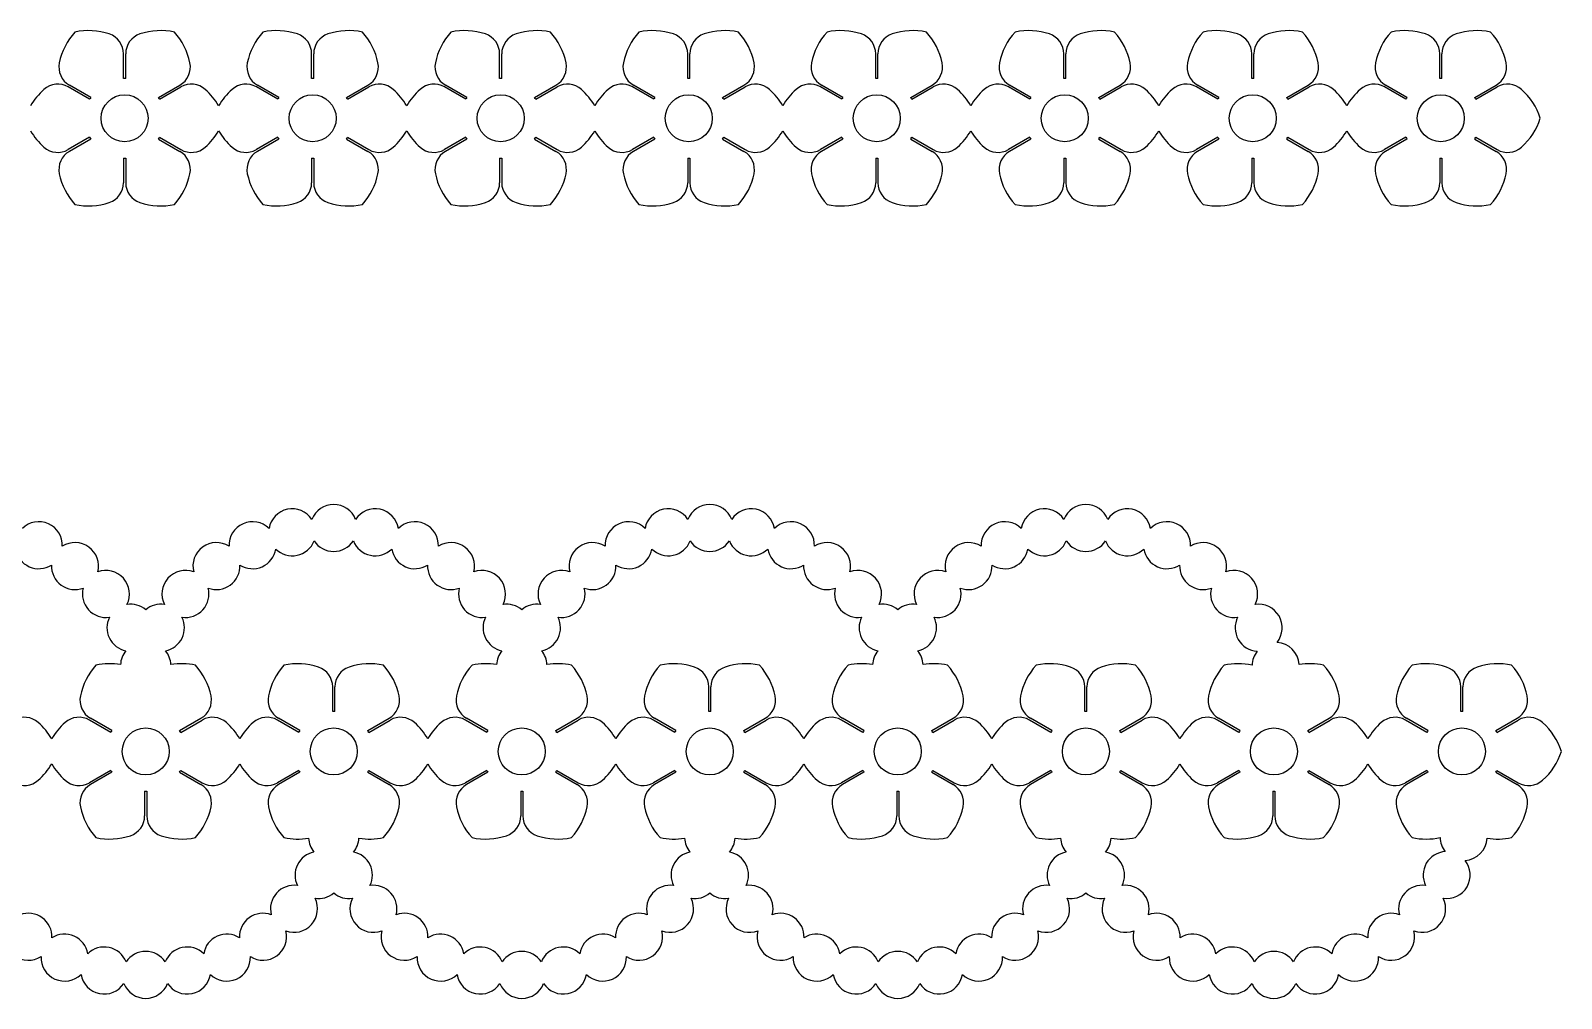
# Model space of a CAD drawing. Extents: x 437 to 1097, y -164 to 79.
# Drawn here: x 604.5 to 734.7, y -3.3 to 79.1 of the extents above; entities that cross this region are included whole.
import ezdxf

# ---------------------------------------------------------------- set-up
doc = ezdxf.new("R2010")
doc.units = 0
doc.layers.get('0').update_dxf_attribs({"linetype": 'CONTINUOUS'})

msp = doc.modelspace()

# ---------------------------------------------------------------- linework, layer by layer
for p, q in [((612.39684, 74.988707), (612.39684, 77.085518)), ((612.57504, 74.988707), (612.57504, 77.085518)), ((628.39684, 74.988707), (628.39684, 77.085518)), ((628.57504, 74.988707), (628.57504, 77.085518)), ((644.39684, 74.988707), (644.39684, 77.085518)), ((644.57504, 74.988707), (644.57504, 77.085518)), ((660.39684, 74.988707), (660.39684, 77.085518)), ((660.57504, 74.988707), (660.57504, 77.085518)), ((676.39684, 74.988707), (676.39684, 77.085518)), ((676.57504, 74.988707), (676.57504, 77.085518)), ((692.39684, 74.988707), (692.39684, 77.085518)), ((692.57504, 74.988707), (692.57504, 77.085518)), ((708.39684, 74.988707), (708.39684, 77.085518)), ((708.57504, 74.988707), (708.57504, 77.085518)), ((724.39684, 74.988707), (724.39684, 77.085518)), ((724.57504, 74.988707), (724.57504, 77.085518)), ((609.509289, 73.218695), (607.693397, 74.2671)), ((609.598389, 73.373021), (607.782497, 74.421426)), ((615.373491, 73.373021), (617.189383, 74.421426)), ((615.462591, 73.218695), (617.278483, 74.2671)), ((625.509289, 73.218695), (623.693397, 74.2671)), ((625.598389, 73.373021), (623.782497, 74.421426)), ((631.373491, 73.373021), (633.189383, 74.421426)), ((631.462591, 73.218695), (633.278483, 74.2671)), ((641.509289, 73.218695), (639.693397, 74.2671)), ((641.598389, 73.373021), (639.782497, 74.421426)), ((647.373491, 73.373021), (649.189383, 74.421426)), ((647.462591, 73.218695), (649.278483, 74.2671)), ((657.509289, 73.218695), (655.693397, 74.2671)), ((657.598389, 73.373021), (655.782497, 74.421426)), ((663.373491, 73.373021), (665.189383, 74.421426)), ((663.462591, 73.218695), (665.278483, 74.2671)), ((673.509289, 73.218695), (671.693397, 74.2671)), ((673.598389, 73.373021), (671.782497, 74.421426)), ((679.373491, 73.373021), (681.189383, 74.421426)), ((679.462591, 73.218695), (681.278483, 74.2671)), ((689.509289, 73.218695), (687.693397, 74.2671)), ((689.598389, 73.373021), (687.782497, 74.421426)), ((695.373491, 73.373021), (697.189383, 74.421426)), ((695.462591, 73.218695), (697.278483, 74.2671)), ((705.509289, 73.218695), (703.693397, 74.2671)), ((705.598389, 73.373021), (703.782497, 74.421426)), ((705.598389, 73.373021), (703.782497, 74.421426)), ((711.373491, 73.373021), (713.189383, 74.421426)), ((711.462591, 73.218695), (713.278483, 74.2671)), ((721.509289, 73.218695), (719.693397, 74.2671)), ((721.598389, 73.373021), (719.782497, 74.421426)), ((727.373491, 73.373021), (729.189383, 74.421426)), ((727.462591, 73.218695), (729.278483, 74.2671)), ((609.509289, 69.987322), (607.693397, 68.938916)), ((609.598389, 69.832996), (607.782497, 68.78459)), ((615.373491, 69.832996), (617.189383, 68.78459)), ((615.462591, 69.987322), (617.278483, 68.938916)), ((625.509289, 69.987322), (623.693397, 68.938916)), ((625.598389, 69.832996), (623.782497, 68.78459)), ((631.373491, 69.832996), (633.189383, 68.78459)), ((631.462591, 69.987322), (633.278483, 68.938916)), ((641.509289, 69.987322), (639.693397, 68.938916)), ((641.598389, 69.832996), (639.782497, 68.78459)), ((647.373491, 69.832996), (649.189383, 68.78459)), ((647.462591, 69.987322), (649.278483, 68.938916)), ((657.509289, 69.987322), (655.693397, 68.938916)), ((657.598389, 69.832996), (655.782497, 68.78459)), ((663.373491, 69.832996), (665.189383, 68.78459)), ((663.462591, 69.987322), (665.278483, 68.938916)), ((673.509289, 69.987322), (671.693397, 68.938916)), ((673.598389, 69.832996), (671.782497, 68.78459)), ((679.373491, 69.832996), (681.189383, 68.78459)), ((679.462591, 69.987322), (681.278483, 68.938916)), ((689.509289, 69.987322), (687.693397, 68.938916)), ((689.598389, 69.832996), (687.782497, 68.78459)), ((695.373491, 69.832996), (697.189383, 68.78459)), ((695.462591, 69.987322), (697.278483, 68.938916)), ((705.509289, 69.987322), (703.693397, 68.938916)), ((705.598389, 69.832996), (703.782497, 68.78459)), ((711.373491, 69.832996), (713.189383, 68.78459)), ((711.462591, 69.987322), (713.278483, 68.938916)), ((721.509289, 69.987322), (719.693397, 68.938916)), ((721.598389, 69.832996), (719.782497, 68.78459)), ((727.373491, 69.832996), (729.189383, 68.78459)), ((727.462591, 69.987322), (729.278483, 68.938916)), ((612.39684, 68.217309), (612.39684, 66.120498)), ((612.57504, 68.217309), (612.57504, 66.120498)), ((628.39684, 68.217309), (628.39684, 66.120498)), ((628.57504, 68.217309), (628.57504, 66.120498)), ((644.39684, 68.217309), (644.39684, 66.120498)), ((644.57504, 68.217309), (644.57504, 66.120498)), ((660.39684, 68.217309), (660.39684, 66.120498)), ((660.57504, 68.217309), (660.57504, 66.120498)), ((676.39684, 68.217309), (676.39684, 66.120498)), ((676.57504, 68.217309), (676.57504, 66.120498)), ((692.39684, 68.217309), (692.39684, 66.120498)), ((692.57504, 68.217309), (692.57504, 66.120498)), ((708.39684, 68.217309), (708.39684, 66.120498)), ((708.57504, 68.217309), (708.57504, 66.120498)), ((724.39684, 68.217309), (724.39684, 66.120498)), ((724.57504, 68.217309), (724.57504, 66.120498)), ((630.190422, 21.128905), (630.190422, 23.225716)), ((630.368622, 21.128905), (630.368622, 23.225716)), ((662.190422, 21.128905), (662.190422, 23.225716)), ((662.368622, 21.128905), (662.368622, 23.225716)), ((694.190422, 21.128905), (694.190422, 23.225716)), ((694.368622, 21.128905), (694.368622, 23.225716)), ((726.190422, 21.128905), (726.190422, 23.225716)), ((726.368622, 21.128905), (726.368622, 23.225716)), ((611.302871, 19.358893), (609.486979, 20.407299)), ((611.391971, 19.513219), (609.576079, 20.561624)), ((617.167074, 19.513219), (618.982965, 20.561624)), ((617.256174, 19.358893), (619.072065, 20.407299)), ((627.302871, 19.358893), (625.486979, 20.407299)), ((627.391971, 19.513219), (625.576079, 20.561624)), ((633.167074, 19.513219), (634.982965, 20.561624)), ((633.256174, 19.358893), (635.072065, 20.407299)), ((643.302871, 19.358893), (641.486979, 20.407299)), ((643.391971, 19.513219), (641.576079, 20.561624)), ((649.167074, 19.513219), (650.982965, 20.561624)), ((649.256174, 19.358893), (651.072065, 20.407299)), ((659.302871, 19.358893), (657.486979, 20.407299)), ((659.391971, 19.513219), (657.576079, 20.561624)), ((665.167074, 19.513219), (666.982965, 20.561624)), ((665.256174, 19.358893), (667.072065, 20.407299)), ((675.302871, 19.358893), (673.486979, 20.407299)), ((675.391971, 19.513219), (673.576079, 20.561624)), ((681.167074, 19.513219), (682.982965, 20.561624)), ((681.256174, 19.358893), (683.072065, 20.407299)), ((691.302871, 19.358893), (689.486979, 20.407299)), ((691.391971, 19.513219), (689.576079, 20.561624)), ((697.167074, 19.513219), (698.982965, 20.561624)), ((697.256174, 19.358893), (699.072065, 20.407299)), ((707.302871, 19.358893), (705.486979, 20.407299)), ((707.391971, 19.513219), (705.576079, 20.561624)), ((713.167074, 19.513219), (714.982965, 20.561624)), ((713.256174, 19.358893), (715.072065, 20.407299)), ((723.302871, 19.358893), (721.486979, 20.407299)), ((723.391971, 19.513219), (721.576079, 20.561624)), ((729.167074, 19.513219), (730.982965, 20.561624)), ((729.256174, 19.358893), (731.072065, 20.407299)), ((611.302871, 16.12752), (609.486979, 15.079114)), ((611.391971, 15.973194), (609.576079, 14.924788)), ((617.167074, 15.973194), (618.982965, 14.924788)), ((617.256174, 16.12752), (619.072065, 15.079114)), ((627.302871, 16.12752), (625.486979, 15.079114)), ((627.391971, 15.973194), (625.576079, 14.924788)), ((633.167074, 15.973194), (634.982965, 14.924788)), ((633.256174, 16.12752), (635.072065, 15.079114)), ((643.302871, 16.12752), (641.486979, 15.079114)), ((643.391971, 15.973194), (641.576079, 14.924788)), ((649.167074, 15.973194), (650.982965, 14.924788)), ((649.256174, 16.12752), (651.072065, 15.079114)), ((659.302871, 16.12752), (657.486979, 15.079114)), ((659.391971, 15.973194), (657.576079, 14.924788)), ((665.167074, 15.973194), (666.982965, 14.924788)), ((665.256174, 16.12752), (667.072065, 15.079114)), ((675.302871, 16.12752), (673.486979, 15.079114)), ((675.391971, 15.973194), (673.576079, 14.924788)), ((681.167074, 15.973194), (682.982965, 14.924788)), ((681.256174, 16.12752), (683.072065, 15.079114)), ((691.302871, 16.12752), (689.486979, 15.079114)), ((691.391971, 15.973194), (689.576079, 14.924788)), ((697.167074, 15.973194), (698.982965, 14.924788)), ((697.256174, 16.12752), (699.072065, 15.079114)), ((707.302871, 16.12752), (705.486979, 15.079114)), ((707.391971, 15.973194), (705.576079, 14.924788)), ((713.167074, 15.973194), (714.982965, 14.924788)), ((713.256174, 16.12752), (715.072065, 15.079114)), ((723.302871, 16.12752), (721.486979, 15.079114)), ((723.391971, 15.973194), (721.576079, 14.924788)), ((729.167074, 15.973194), (730.982965, 14.924788)), ((729.256174, 16.12752), (731.072065, 15.079114)), ((614.190422, 14.357507), (614.190422, 12.260696)), ((614.368622, 14.357507), (614.368622, 12.260696)), ((646.190422, 14.357507), (646.190422, 12.260696)), ((646.368622, 14.357507), (646.368622, 12.260696)), ((678.190422, 14.357507), (678.190422, 12.260696)), ((678.368622, 14.357507), (678.368622, 12.260696)), ((710.190422, 14.357507), (710.190422, 12.260696)), ((710.368622, 14.357507), (710.368622, 12.260696))]:
    msp.add_line(p, q)
for centre in [(612.48594, 71.603008), (628.48594, 71.603008), (644.48594, 71.603008), (660.48594, 71.603008), (676.48594, 71.603008), (692.48594, 71.603008), (708.48594, 71.603008), (724.48594, 71.603008), (614.279522, 17.743206), (630.279522, 17.743206), (646.279522, 17.743206), (662.279522, 17.743206), (678.279522, 17.743206), (694.279522, 17.743206), (710.279522, 17.743206), (726.279522, 17.743206)]:
    msp.add_circle(centre, 2)
for centre, radius, start, end in [((612.31889, 75.227875), 5.50111, 137.648015, 168.573289), ((609.430239, 73.560111), 5.50111, 71.426711, 102.351985), ((610.61484, 77.085518), 1.782, 0, 71.426711), ((614.35704, 77.085518), 1.782, 108.573289, 180), ((615.541641, 73.560111), 5.50111, 77.648015, 108.573289), ((612.65299, 75.227875), 5.50111, 11.426711, 42.351985), ((628.31889, 75.227875), 5.50111, 137.648015, 168.573289), ((625.430239, 73.560111), 5.50111, 71.426711, 102.351985), ((626.61484, 77.085518), 1.782, 360, 71.426711), ((630.35704, 77.085518), 1.782, 108.573289, 180), ((631.541641, 73.560111), 5.50111, 77.648015, 108.573289), ((628.65299, 75.227875), 5.50111, 11.426711, 42.351985), ((644.31889, 75.227875), 5.50111, 137.648015, 168.573289), ((641.430239, 73.560111), 5.50111, 71.426711, 102.351985), ((642.61484, 77.085518), 1.782, 0, 71.426711), ((646.35704, 77.085518), 1.782, 108.573289, 180), ((647.541641, 73.560111), 5.50111, 77.648015, 108.573289), ((644.65299, 75.227875), 5.50111, 11.426711, 42.351985), ((660.31889, 75.227875), 5.50111, 137.648015, 168.573289), ((657.430239, 73.560111), 5.50111, 71.426711, 102.351985), ((658.61484, 77.085518), 1.782, 360, 71.426711), ((662.35704, 77.085518), 1.782, 108.573289, 180), ((663.541641, 73.560111), 5.50111, 77.648015, 108.573289), ((660.65299, 75.227875), 5.50111, 11.426711, 42.351985), ((676.31889, 75.227875), 5.50111, 137.648015, 168.573289), ((673.430239, 73.560111), 5.50111, 71.426711, 102.351985), ((674.61484, 77.085518), 1.782, 0, 71.426711), ((678.35704, 77.085518), 1.782, 108.573289, 180), ((679.541641, 73.560111), 5.50111, 77.648015, 108.573289), ((676.65299, 75.227875), 5.50111, 11.426711, 42.351985), ((692.31889, 75.227875), 5.50111, 137.648015, 168.573289), ((689.430239, 73.560111), 5.50111, 71.426711, 102.351985), ((690.61484, 77.085518), 1.782, 360, 71.426711), ((694.35704, 77.085518), 1.782, 108.573289, 180), ((695.541641, 73.560111), 5.50111, 77.648015, 108.573289), ((692.65299, 75.227875), 5.50111, 11.426711, 42.351985), ((708.31889, 75.227875), 5.50111, 137.648015, 168.573289), ((705.430239, 73.560111), 5.50111, 71.426711, 102.351985), ((706.61484, 77.085518), 1.782, 0, 71.426711), ((710.35704, 77.085518), 1.782, 108.573289, 180), ((711.541641, 73.560111), 5.50111, 77.648015, 108.573289), ((708.65299, 75.227875), 5.50111, 11.426711, 42.351985), ((724.31889, 75.227875), 5.50111, 137.648015, 168.573289), ((721.430239, 73.560111), 5.50111, 71.426711, 102.351985), ((722.61484, 77.085518), 1.782, 360, 71.426711), ((726.35704, 77.085518), 1.782, 108.573289, 180), ((727.541641, 73.560111), 5.50111, 77.648015, 108.573289), ((724.65299, 75.227875), 5.50111, 11.426711, 42.351985), ((608.673497, 75.964683), 1.782, 168.573289, 240), ((616.298383, 75.964683), 1.782, 300, 11.426711), ((624.673497, 75.964683), 1.782, 168.573289, 240), ((632.298383, 75.964683), 1.782, 300, 11.426711), ((640.673497, 75.964683), 1.782, 168.573289, 240), ((648.298383, 75.964683), 1.782, 300, 11.426711), ((656.673497, 75.964683), 1.782, 168.573289, 240), ((664.298383, 75.964683), 1.782, 300, 11.426711), ((672.673497, 75.964683), 1.782, 168.573289, 240), ((680.298383, 75.964683), 1.782, 300, 11.426711), ((688.673497, 75.964683), 1.782, 168.573289, 240), ((696.298383, 75.964683), 1.782, 300, 11.426711), ((704.673497, 75.964683), 1.782, 168.573289, 240), ((712.298383, 75.964683), 1.782, 300, 11.426711), ((720.673497, 75.964683), 1.782, 168.573289, 240), ((728.298383, 75.964683), 1.782, 300, 11.426711), ((606.802397, 72.723843), 1.782, 60, 131.426711), ((612.48594, 71.603008), 3.386871, 88.492519, 91.507481), ((618.169483, 72.723843), 1.782, 48.573289, 120), ((622.802397, 72.723843), 1.782, 60, 131.426711), ((628.48594, 71.603008), 3.386871, 88.492519, 91.507481), ((634.169483, 72.723843), 1.782, 48.573289, 120), ((638.802397, 72.723843), 1.782, 60, 131.426711), ((644.48594, 71.603008), 3.386871, 88.492519, 91.507481), ((650.169483, 72.723843), 1.782, 48.573289, 120), ((654.802397, 72.723843), 1.782, 60, 131.426711), ((660.48594, 71.603008), 3.386871, 88.492519, 91.507481), ((666.169483, 72.723843), 1.782, 48.573289, 120), ((670.802397, 72.723843), 1.782, 60, 131.426711), ((676.48594, 71.603008), 3.386871, 88.492519, 91.507481), ((682.169483, 72.723843), 1.782, 48.573289, 120), ((686.802397, 72.723843), 1.782, 60, 131.426711), ((692.48594, 71.603008), 3.386871, 88.492519, 91.507481), ((698.169483, 72.723843), 1.782, 48.573289, 120), ((702.802397, 72.723843), 1.782, 60, 131.426711), ((708.48594, 71.603008), 3.386871, 88.492519, 91.507481), ((714.169483, 72.723843), 1.782, 48.573289, 120), ((718.802397, 72.723843), 1.782, 60, 131.426711), ((724.48594, 71.603008), 3.386871, 88.492519, 91.507481), ((730.169483, 72.723843), 1.782, 48.573289, 120), ((609.263189, 69.935245), 5.50111, 131.426711, 150.275021), ((612.48594, 71.603008), 3.386871, 148.492519, 151.507481), ((612.48594, 71.603008), 3.386871, 28.492519, 31.507481), ((615.708691, 69.935245), 5.50111, 29.724979, 48.573289), ((625.263189, 69.935245), 5.50111, 131.426711, 150.275021), ((628.48594, 71.603008), 3.386871, 148.492519, 151.507481), ((628.48594, 71.603008), 3.386871, 28.492519, 31.507481), ((631.708691, 69.935245), 5.50111, 29.724979, 48.573289), ((641.263189, 69.935245), 5.50111, 131.426711, 150.275021), ((644.48594, 71.603008), 3.386871, 148.492519, 151.507481), ((644.48594, 71.603008), 3.386871, 28.492519, 31.507481), ((647.708691, 69.935245), 5.50111, 29.724979, 48.573289), ((657.263189, 69.935245), 5.50111, 131.426711, 150.275021), ((660.48594, 71.603008), 3.386871, 148.492519, 151.507481), ((660.48594, 71.603008), 3.386871, 28.492519, 31.507481), ((663.708691, 69.935245), 5.50111, 29.724979, 48.573289), ((673.263189, 69.935245), 5.50111, 131.426711, 150.275021), ((676.48594, 71.603008), 3.386871, 148.492519, 151.507481), ((676.48594, 71.603008), 3.386871, 28.492519, 31.507481), ((679.708691, 69.935245), 5.50111, 29.724979, 48.573289), ((689.263189, 69.935245), 5.50111, 131.426711, 150.275021), ((692.48594, 71.603008), 3.386871, 148.492519, 151.507481), ((692.48594, 71.603008), 3.386871, 28.492519, 31.507481), ((695.708691, 69.935245), 5.50111, 29.724979, 48.573289), ((705.263189, 69.935245), 5.50111, 131.426711, 150.275021), ((708.48594, 71.603008), 3.386871, 148.492519, 151.507481), ((708.48594, 71.603008), 3.386871, 28.492519, 31.507481), ((711.708691, 69.935245), 5.50111, 29.724979, 48.573289), ((721.263189, 69.935245), 5.50111, 131.426711, 150.275021), ((724.48594, 71.603008), 3.386871, 148.492519, 151.507481), ((724.48594, 71.603008), 3.386871, 28.492519, 31.507481), ((727.708691, 69.935245), 5.50111, 17.648015, 48.573289), ((609.263189, 73.270772), 5.50111, 209.724979, 228.573289), ((615.708691, 73.270772), 5.50111, 311.426711, 330.275021), ((625.263189, 73.270772), 5.50111, 209.724979, 228.573289), ((631.708691, 73.270772), 5.50111, 311.426711, 330.275021), ((641.263189, 73.270772), 5.50111, 209.724979, 228.573289), ((647.708691, 73.270772), 5.50111, 311.426711, 330.275021), ((657.263189, 73.270772), 5.50111, 209.724979, 228.573289), ((663.708691, 73.270772), 5.50111, 311.426711, 330.275021), ((673.263189, 73.270772), 5.50111, 209.724979, 228.573289), ((679.708691, 73.270772), 5.50111, 311.426711, 330.275021), ((689.263189, 73.270772), 5.50111, 209.724979, 228.573289), ((695.708691, 73.270772), 5.50111, 311.426711, 330.275021), ((705.263189, 73.270772), 5.50111, 209.724979, 228.573289), ((711.708691, 73.270772), 5.50111, 311.426711, 330.275021), ((721.263189, 73.270772), 5.50111, 209.724979, 228.573289), ((727.708691, 73.270772), 5.50111, 311.426711, 342.351985), ((606.802397, 70.482173), 1.782, 228.573289, 300), ((612.48594, 71.603008), 3.386871, 208.492519, 211.507481), ((612.48594, 71.603008), 3.386871, 328.492519, 331.507481), ((618.169483, 70.482173), 1.782, 240, 311.426711), ((622.802397, 70.482173), 1.782, 228.573289, 300), ((628.48594, 71.603008), 3.386871, 208.492519, 211.507481), ((628.48594, 71.603008), 3.386871, 328.492519, 331.507481), ((634.169483, 70.482173), 1.782, 240, 311.426711), ((638.802397, 70.482173), 1.782, 228.573289, 300), ((644.48594, 71.603008), 3.386871, 208.492519, 211.507481), ((644.48594, 71.603008), 3.386871, 328.492519, 331.507481), ((650.169483, 70.482173), 1.782, 240, 311.426711), ((654.802397, 70.482173), 1.782, 228.573289, 300), ((660.48594, 71.603008), 3.386871, 208.492519, 211.507481), ((660.48594, 71.603008), 3.386871, 328.492519, 331.507481), ((666.169483, 70.482173), 1.782, 240, 311.426711), ((670.802397, 70.482173), 1.782, 228.573289, 300), ((676.48594, 71.603008), 3.386871, 208.492519, 211.507481), ((676.48594, 71.603008), 3.386871, 328.492519, 331.507481), ((682.169483, 70.482173), 1.782, 240, 311.426711), ((686.802397, 70.482173), 1.782, 228.573289, 300), ((692.48594, 71.603008), 3.386871, 208.492519, 211.507481), ((692.48594, 71.603008), 3.386871, 328.492519, 331.507481), ((698.169483, 70.482173), 1.782, 240, 311.426711), ((702.802397, 70.482173), 1.782, 228.573289, 300), ((708.48594, 71.603008), 3.386871, 208.492519, 211.507481), ((708.48594, 71.603008), 3.386871, 328.492519, 331.507481), ((714.169483, 70.482173), 1.782, 240, 311.426711), ((718.802397, 70.482173), 1.782, 228.573289, 300), ((724.48594, 71.603008), 3.386871, 208.492519, 211.507481), ((724.48594, 71.603008), 3.386871, 328.492519, 331.507481), ((730.169483, 70.482173), 1.782, 240, 311.426711), ((608.673497, 67.241333), 1.782, 120, 191.426711), ((612.48594, 71.603008), 3.386871, 268.492519, 271.507481), ((616.298383, 67.241333), 1.782, 348.573289, 60), ((624.673497, 67.241333), 1.782, 120, 191.426711), ((628.48594, 71.603008), 3.386871, 268.492519, 271.507481), ((632.298383, 67.241333), 1.782, 348.573289, 60), ((640.673497, 67.241333), 1.782, 120, 191.426711), ((644.48594, 71.603008), 3.386871, 268.492519, 271.507481), ((648.298383, 67.241333), 1.782, 348.573289, 60), ((656.673497, 67.241333), 1.782, 120, 191.426711), ((660.48594, 71.603008), 3.386871, 268.492519, 271.507481), ((664.298383, 67.241333), 1.782, 348.573289, 60), ((672.673497, 67.241333), 1.782, 120, 191.426711), ((676.48594, 71.603008), 3.386871, 268.492519, 271.507481), ((680.298383, 67.241333), 1.782, 348.573289, 60), ((688.673497, 67.241333), 1.782, 120, 191.426711), ((692.48594, 71.603008), 3.386871, 268.492519, 271.507481), ((696.298383, 67.241333), 1.782, 348.573289, 60), ((704.673497, 67.241333), 1.782, 120, 191.426711), ((708.48594, 71.603008), 3.386871, 268.492519, 271.507481), ((712.298383, 67.241333), 1.782, 348.573289, 60), ((720.673497, 67.241333), 1.782, 120, 191.426711), ((724.48594, 71.603008), 3.386871, 268.492519, 271.507481), ((728.298383, 67.241333), 1.782, 348.573289, 60), ((612.31889, 67.978142), 5.50111, 191.426711, 222.351985), ((612.65299, 67.978142), 5.50111, 317.648015, 348.573289), ((628.31889, 67.978142), 5.50111, 191.426711, 222.351985), ((628.65299, 67.978142), 5.50111, 317.648015, 348.573289), ((644.31889, 67.978142), 5.50111, 191.426711, 222.351985), ((644.65299, 67.978142), 5.50111, 317.648015, 348.573289), ((660.31889, 67.978142), 5.50111, 191.426711, 222.351985), ((660.65299, 67.978142), 5.50111, 317.648015, 348.573289), ((676.31889, 67.978142), 5.50111, 191.426711, 222.351985), ((676.65299, 67.978142), 5.50111, 317.648015, 348.573289), ((692.31889, 67.978142), 5.50111, 191.426711, 222.351985), ((692.65299, 67.978142), 5.50111, 317.648015, 348.573289), ((708.31889, 67.978142), 5.50111, 191.426711, 222.351985), ((708.65299, 67.978142), 5.50111, 317.648015, 348.573289), ((724.31889, 67.978142), 5.50111, 191.426711, 222.351985), ((724.65299, 67.978142), 5.50111, 317.648015, 348.573289), ((610.61484, 66.120498), 1.782, 288.573289, 360), ((614.35704, 66.120498), 1.782, 180, 251.426711), ((626.61484, 66.120498), 1.782, 288.573289, 0), ((630.35704, 66.120498), 1.782, 180, 251.426711), ((642.61484, 66.120498), 1.782, 288.573289, 360), ((646.35704, 66.120498), 1.782, 180, 251.426711), ((658.61484, 66.120498), 1.782, 288.573289, 0), ((662.35704, 66.120498), 1.782, 180, 251.426711), ((674.61484, 66.120498), 1.782, 288.573289, 360), ((678.35704, 66.120498), 1.782, 180, 251.426711), ((690.61484, 66.120498), 1.782, 288.573289, 0), ((694.35704, 66.120498), 1.782, 180, 251.426711), ((706.61484, 66.120498), 1.782, 288.573289, 360), ((710.35704, 66.120498), 1.782, 180, 251.426711), ((722.61484, 66.120498), 1.782, 288.573289, 0), ((726.35704, 66.120498), 1.782, 180, 251.426711), ((609.430239, 69.645906), 5.50111, 257.648015, 288.573289), ((615.541641, 69.645906), 5.50111, 251.426711, 282.351985), ((625.430239, 69.645906), 5.50111, 257.648015, 288.573289), ((631.541641, 69.645906), 5.50111, 251.426711, 282.351985), ((641.430239, 69.645906), 5.50111, 257.648015, 288.573289), ((647.541641, 69.645906), 5.50111, 251.426711, 282.351985), ((657.430239, 69.645906), 5.50111, 257.648015, 288.573289), ((663.541641, 69.645906), 5.50111, 251.426711, 282.351985), ((673.430239, 69.645906), 5.50111, 257.648015, 288.573289), ((679.541641, 69.645906), 5.50111, 251.426711, 282.351985), ((689.430239, 69.645906), 5.50111, 257.648015, 288.573289), ((695.541641, 69.645906), 5.50111, 251.426711, 282.351985), ((705.430239, 69.645906), 5.50111, 257.648015, 288.573289), ((711.541641, 69.645906), 5.50111, 251.426711, 282.351985), ((721.430239, 69.645906), 5.50111, 257.648015, 288.573289), ((727.541641, 69.645906), 5.50111, 251.426711, 282.351985), ((626.749326, 36.382092), 2, 33.450379, 170.549621), ((630.279522, 36.753131), 2, 21.450379, 158.549621), ((633.809719, 36.382092), 2, 9.450379, 146.549621), ((658.749326, 36.382092), 2, 33.450379, 170.549621), ((662.279522, 36.753131), 2, 21.450379, 158.549621), ((665.809719, 36.382092), 2, 9.450379, 146.549621), ((690.749326, 36.382092), 2, 33.450379, 170.549621), ((694.279522, 36.753131), 2, 21.450379, 158.549621), ((697.809719, 36.382092), 2, 9.450379, 146.549621), ((605.185628, 35.285193), 2, 357.450379, 134.549621), ((623.373416, 35.285193), 2, 45.450379, 182.549621), ((637.185628, 35.285193), 2, 357.450379, 134.549621), ((655.373416, 35.285193), 2, 45.450379, 182.549621), ((669.185628, 35.285193), 2, 357.450379, 134.549621), ((687.373416, 35.285193), 2, 45.450379, 182.549621), ((701.185628, 35.285193), 2, 357.450379, 134.549621), ((608.259708, 33.510372), 2, 345.450379, 122.549621), ((620.299336, 33.510372), 2, 57.450379, 194.549621), ((626.749326, 36.382092), 2, 225.450379, 338.549621), ((630.279522, 36.753131), 2, 213.450379, 326.549621), ((633.809719, 36.382092), 2, 201.450379, 314.549621), ((640.259708, 33.510372), 2, 345.450379, 122.549621), ((652.299336, 33.510372), 2, 57.450379, 194.549621), ((658.749326, 36.382092), 2, 225.450379, 338.549621), ((662.279522, 36.753131), 2, 213.450379, 326.549621), ((665.809719, 36.382092), 2, 201.450379, 314.549621), ((672.259708, 33.510372), 2, 345.450379, 122.549621), ((684.299336, 33.510372), 2, 57.450379, 194.549621), ((690.749326, 36.382092), 2, 225.450379, 338.549621), ((694.279522, 36.753131), 2, 213.450379, 326.549621), ((697.809719, 36.382092), 2, 201.450379, 314.549621), ((704.259708, 33.510372), 2, 345.450379, 122.549621), ((605.185628, 35.285193), 2, 189.450379, 302.549621), ((623.373416, 35.285193), 2, 237.450379, 350.549621), ((637.185628, 35.285193), 2, 189.450379, 302.549621), ((655.373416, 35.285193), 2, 237.450379, 350.549621), ((669.185628, 35.285193), 2, 189.450379, 302.549621), ((687.373416, 35.285193), 2, 237.450379, 350.549621), ((701.185628, 35.285193), 2, 189.450379, 302.549621), ((608.259708, 33.510372), 2, 177.450379, 290.549621), ((610.897606, 31.135198), 2, 333.450379, 110.549621), ((617.661439, 31.135198), 2, 69.450379, 206.549621), ((620.299336, 33.510372), 2, 249.450379, 2.549621), ((640.259708, 33.510372), 2, 177.450379, 290.549621), ((642.897606, 31.135198), 2, 333.450379, 110.549621), ((649.661439, 31.135198), 2, 69.450379, 206.549621), ((652.299336, 33.510372), 2, 249.450379, 2.549621), ((672.259708, 33.510372), 2, 177.450379, 290.549621), ((674.897606, 31.135198), 2, 333.450379, 110.549621), ((681.661439, 31.135198), 2, 69.450379, 206.549621), ((684.299336, 33.510372), 2, 249.450379, 2.549621), ((704.259708, 33.510372), 2, 177.450379, 290.549621), ((706.897606, 31.135198), 2, 333.450379, 110.549621), ((610.897606, 31.135198), 2, 165.450379, 278.549621), ((617.661439, 31.135198), 2, 261.450379, 14.549621), ((642.897606, 31.135198), 2, 165.450379, 278.549621), ((649.661439, 31.135198), 2, 261.450379, 14.549621), ((674.897606, 31.135198), 2, 165.450379, 278.549621), ((681.661439, 31.135198), 2, 261.450379, 14.549621), ((706.897606, 31.135198), 2, 165.450379, 278.549621), ((612.984033, 28.263478), 2, 49.628224, 98.549621), ((615.575012, 28.263478), 2, 81.450379, 130.371776), ((644.984033, 28.263478), 2, 49.628224, 98.549621), ((647.575012, 28.263478), 2, 81.450379, 130.371776), ((676.984033, 28.263478), 2, 49.628224, 98.549621), ((679.575012, 28.263478), 2, 81.450379, 130.371776), ((708.984033, 28.263478), 2, 321.450379, 98.549621), ((612.984033, 28.263478), 2, 153.450379, 258.790866), ((615.575012, 28.263478), 2, 281.209134, 26.549621), ((644.984033, 28.263478), 2, 153.450379, 258.790866), ((647.575012, 28.263478), 2, 281.209134, 26.549621), ((676.984033, 28.263478), 2, 153.450379, 258.790866), ((679.575012, 28.263478), 2, 281.209134, 26.549621), ((708.984033, 28.263478), 2, 153.450379, 266.549621), ((614.131242, 25.020719), 2, 140.174221, 176.99396), ((614.427802, 25.020719), 2, 3.00604, 39.825779), ((646.131242, 25.020719), 2, 140.174221, 176.99396), ((646.427802, 25.020719), 2, 3.00604, 39.825779), ((678.131242, 25.020719), 2, 140.174221, 176.99396), ((678.427802, 25.020719), 2, 3.00604, 39.825779), ((710.427802, 25.020719), 2, 141.450379, 178.647524), ((710.427802, 25.020719), 2, 3.00604, 86.549621), ((614.112472, 21.368073), 5.50111, 137.648015, 168.573289), ((611.223821, 19.700309), 5.50111, 80.476468, 102.351985), ((617.335224, 19.700309), 5.50111, 77.648015, 99.523532), ((614.446572, 21.368073), 5.50111, 11.426711, 42.351985), ((630.112472, 21.368073), 5.50111, 137.648015, 168.573289), ((627.223821, 19.700309), 5.50111, 71.426711, 102.351985), ((628.408422, 23.225716), 1.782, 360, 71.426711), ((632.150622, 23.225716), 1.782, 108.573289, 180), ((633.335224, 19.700309), 5.50111, 77.648015, 108.573289), ((630.446572, 21.368073), 5.50111, 11.426711, 42.351985), ((646.112472, 21.368073), 5.50111, 137.648015, 168.573289), ((643.223821, 19.700309), 5.50111, 80.476468, 102.351985), ((649.335224, 19.700309), 5.50111, 77.648015, 99.523532), ((646.446572, 21.368073), 5.50111, 11.426711, 42.351985), ((662.112472, 21.368073), 5.50111, 137.648015, 168.573289), ((659.223821, 19.700309), 5.50111, 71.426711, 102.351985), ((660.408422, 23.225716), 1.782, 360, 71.426711), ((664.150622, 23.225716), 1.782, 108.573289, 180), ((665.335224, 19.700309), 5.50111, 77.648015, 108.573289), ((662.446572, 21.368073), 5.50111, 11.426711, 42.351985), ((678.112472, 21.368073), 5.50111, 137.648015, 168.573289), ((675.223821, 19.700309), 5.50111, 80.476468, 102.351985), ((681.335224, 19.700309), 5.50111, 77.648015, 99.523532), ((678.446572, 21.368073), 5.50111, 11.426711, 42.351985), ((694.112472, 21.368073), 5.50111, 137.648015, 168.573289), ((691.223821, 19.700309), 5.50111, 71.426711, 102.351985), ((692.408422, 23.225716), 1.782, 360, 71.426711), ((696.150622, 23.225716), 1.782, 108.573289, 180), ((697.335224, 19.700309), 5.50111, 77.648015, 108.573289), ((694.446572, 21.368073), 5.50111, 11.426711, 42.351985), ((710.112472, 21.368073), 5.50111, 137.648015, 168.573289), ((707.223821, 19.700309), 5.50111, 77.351879, 102.351985), ((713.335224, 19.700309), 5.50111, 77.648015, 99.523532), ((710.446572, 21.368073), 5.50111, 11.426711, 42.351985), ((726.112472, 21.368073), 5.50111, 137.648015, 168.573289), ((723.223821, 19.700309), 5.50111, 71.426711, 102.351985), ((724.408422, 23.225716), 1.782, 360, 71.426711), ((728.150622, 23.225716), 1.782, 108.573289, 180), ((729.335224, 19.700309), 5.50111, 77.648015, 108.573289), ((726.446572, 21.368073), 5.50111, 11.426711, 42.351985), ((610.467079, 22.104882), 1.782, 168.573289, 240), ((618.091965, 22.104882), 1.782, 300, 11.426711), ((626.467079, 22.104882), 1.782, 168.573289, 240), ((634.091965, 22.104882), 1.782, 300, 11.426711), ((642.467079, 22.104882), 1.782, 168.573289, 240), ((650.091965, 22.104882), 1.782, 300, 11.426711), ((658.467079, 22.104882), 1.782, 168.573289, 240), ((666.091965, 22.104882), 1.782, 300, 11.426711), ((674.467079, 22.104882), 1.782, 168.573289, 240), ((682.091965, 22.104882), 1.782, 300, 11.426711), ((690.467079, 22.104882), 1.782, 168.573289, 240), ((698.091965, 22.104882), 1.782, 300, 11.426711), ((706.467079, 22.104882), 1.782, 168.573289, 240), ((714.091965, 22.104882), 1.782, 300, 11.426711), ((722.467079, 22.104882), 1.782, 168.573289, 240), ((730.091965, 22.104882), 1.782, 300, 11.426711), ((630.279522, 17.743206), 3.386871, 88.492519, 91.507481), ((662.279522, 17.743206), 3.386871, 88.492519, 91.507481), ((694.279522, 17.743206), 3.386871, 88.492519, 91.507481), ((726.279522, 17.743206), 3.386871, 88.492519, 91.507481), ((603.963065, 18.864041), 1.782, 48.573289, 120), ((601.502274, 16.075443), 5.50111, 29.724979, 48.573289), ((611.056771, 16.075443), 5.50111, 131.426711, 150.275021), ((608.595979, 18.864041), 1.782, 60, 131.426711), ((619.963065, 18.864041), 1.782, 48.573289, 120), ((617.502274, 16.075443), 5.50111, 29.724979, 48.573289), ((627.056771, 16.075443), 5.50111, 131.426711, 150.275021), ((624.595979, 18.864041), 1.782, 60, 131.426711), ((635.963065, 18.864041), 1.782, 48.573289, 120), ((633.502274, 16.075443), 5.50111, 29.724979, 48.573289), ((643.056771, 16.075443), 5.50111, 131.426711, 150.275021), ((640.595979, 18.864041), 1.782, 60, 131.426711), ((651.963065, 18.864041), 1.782, 48.573289, 120), ((649.502274, 16.075443), 5.50111, 29.724979, 48.573289), ((659.056771, 16.075443), 5.50111, 131.426711, 150.275021), ((656.595979, 18.864041), 1.782, 60, 131.426711), ((667.963065, 18.864041), 1.782, 48.573289, 120), ((665.502274, 16.075443), 5.50111, 29.724979, 48.573289), ((675.056771, 16.075443), 5.50111, 131.426711, 150.275021), ((672.595979, 18.864041), 1.782, 60, 131.426711), ((683.963065, 18.864041), 1.782, 48.573289, 120), ((681.502274, 16.075443), 5.50111, 29.724979, 48.573289), ((691.056771, 16.075443), 5.50111, 131.426711, 150.275021), ((688.595979, 18.864041), 1.782, 60, 131.426711), ((699.963065, 18.864041), 1.782, 48.573289, 120), ((697.502274, 16.075443), 5.50111, 29.724979, 48.573289), ((707.056771, 16.075443), 5.50111, 131.426711, 150.275021), ((704.595979, 18.864041), 1.782, 60, 131.426711), ((715.963065, 18.864041), 1.782, 48.573289, 120), ((713.502274, 16.075443), 5.50111, 29.724979, 48.573289), ((723.056771, 16.075443), 5.50111, 131.426711, 150.275021), ((720.595979, 18.864041), 1.782, 60, 131.426711), ((731.963065, 18.864041), 1.782, 48.573289, 120), ((729.502274, 16.075443), 5.50111, 17.648015, 48.573289), ((614.279522, 17.743206), 3.386871, 148.492519, 151.507481), ((614.279522, 17.743206), 3.386871, 28.492519, 31.507481), ((630.279522, 17.743206), 3.386871, 148.492519, 151.507481), ((630.279522, 17.743206), 3.386871, 28.492519, 31.507481), ((646.279522, 17.743206), 3.386871, 148.492519, 151.507481), ((646.279522, 17.743206), 3.386871, 28.492519, 31.507481), ((662.279522, 17.743206), 3.386871, 148.492519, 151.507481), ((662.279522, 17.743206), 3.386871, 28.492519, 31.507481), ((678.279522, 17.743206), 3.386871, 148.492519, 151.507481), ((678.279522, 17.743206), 3.386871, 28.492519, 31.507481), ((694.279522, 17.743206), 3.386871, 148.492519, 151.507481), ((694.279522, 17.743206), 3.386871, 28.492519, 31.507481), ((710.279522, 17.743206), 3.386871, 148.492519, 151.507481), ((710.279522, 17.743206), 3.386871, 28.492519, 31.507481), ((726.279522, 17.743206), 3.386871, 148.492519, 151.507481), ((726.279522, 17.743206), 3.386871, 28.492519, 31.507481), ((729.502274, 19.41097), 5.50111, 311.426711, 342.351985), ((601.502274, 19.41097), 5.50111, 311.426711, 330.275021), ((611.056771, 19.41097), 5.50111, 209.724979, 228.573289), ((614.279522, 17.743206), 3.386871, 208.492519, 211.507481), ((614.279522, 17.743206), 3.386871, 328.492519, 331.507481), ((617.502274, 19.41097), 5.50111, 311.426711, 330.275021), ((627.056771, 19.41097), 5.50111, 209.724979, 228.573289), ((630.279522, 17.743206), 3.386871, 208.492519, 211.507481), ((630.279522, 17.743206), 3.386871, 328.492519, 331.507481), ((633.502274, 19.41097), 5.50111, 311.426711, 330.275021), ((643.056771, 19.41097), 5.50111, 209.724979, 228.573289), ((646.279522, 17.743206), 3.386871, 208.492519, 211.507481), ((646.279522, 17.743206), 3.386871, 328.492519, 331.507481), ((649.502274, 19.41097), 5.50111, 311.426711, 330.275021), ((659.056771, 19.41097), 5.50111, 209.724979, 228.573289), ((662.279522, 17.743206), 3.386871, 208.492519, 211.507481), ((662.279522, 17.743206), 3.386871, 328.492519, 331.507481), ((665.502274, 19.41097), 5.50111, 311.426711, 330.275021), ((675.056771, 19.41097), 5.50111, 209.724979, 228.573289), ((678.279522, 17.743206), 3.386871, 208.492519, 211.507481), ((678.279522, 17.743206), 3.386871, 328.492519, 331.507481), ((681.502274, 19.41097), 5.50111, 311.426711, 330.275021), ((691.056771, 19.41097), 5.50111, 209.724979, 228.573289), ((694.279522, 17.743206), 3.386871, 208.492519, 211.507481), ((694.279522, 17.743206), 3.386871, 328.492519, 331.507481), ((697.502274, 19.41097), 5.50111, 311.426711, 330.275021), ((707.056771, 19.41097), 5.50111, 209.724979, 228.573289), ((710.279522, 17.743206), 3.386871, 208.492519, 211.507481), ((710.279522, 17.743206), 3.386871, 328.492519, 331.507481), ((713.502274, 19.41097), 5.50111, 311.426711, 330.275021), ((723.056771, 19.41097), 5.50111, 209.724979, 228.573289), ((726.279522, 17.743206), 3.386871, 208.492519, 211.507481), ((726.279522, 17.743206), 3.386871, 328.492519, 331.507481), ((603.963065, 16.622371), 1.782, 240, 311.426711), ((608.595979, 16.622371), 1.782, 228.573289, 300), ((610.467079, 13.381531), 1.782, 120, 191.426711), ((614.279522, 17.743206), 3.386871, 268.492519, 271.507481), ((618.091965, 13.381531), 1.782, 348.573289, 60), ((619.963065, 16.622371), 1.782, 240, 311.426711), ((624.595979, 16.622371), 1.782, 228.573289, 300), ((626.467079, 13.381531), 1.782, 120, 191.426711), ((634.091965, 13.381531), 1.782, 348.573289, 60), ((635.963065, 16.622371), 1.782, 240, 311.426711), ((640.595979, 16.622371), 1.782, 228.573289, 300), ((642.467079, 13.381531), 1.782, 120, 191.426711), ((646.279522, 17.743206), 3.386871, 268.492519, 271.507481), ((650.091965, 13.381531), 1.782, 348.573289, 60), ((651.963065, 16.622371), 1.782, 240, 311.426711), ((656.595979, 16.622371), 1.782, 228.573289, 300), ((658.467079, 13.381531), 1.782, 120, 191.426711), ((666.091965, 13.381531), 1.782, 348.573289, 60), ((667.963065, 16.622371), 1.782, 240, 311.426711), ((672.595979, 16.622371), 1.782, 228.573289, 300), ((674.467079, 13.381531), 1.782, 120, 191.426711), ((678.279522, 17.743206), 3.386871, 268.492519, 271.507481), ((682.091965, 13.381531), 1.782, 348.573289, 60), ((683.963065, 16.622371), 1.782, 240, 311.426711), ((688.595979, 16.622371), 1.782, 228.573289, 300), ((690.467079, 13.381531), 1.782, 120, 191.426711), ((698.091965, 13.381531), 1.782, 348.573289, 60), ((699.963065, 16.622371), 1.782, 240, 311.426711), ((704.595979, 16.622371), 1.782, 228.573289, 300), ((706.467079, 13.381531), 1.782, 120, 191.426711), ((710.279522, 17.743206), 3.386871, 268.492519, 271.507481), ((714.091965, 13.381531), 1.782, 348.573289, 60), ((715.963065, 16.622371), 1.782, 240, 311.426711), ((720.595979, 16.622371), 1.782, 228.573289, 300), ((722.467079, 13.381531), 1.782, 120, 191.426711), ((730.091965, 13.381531), 1.782, 348.573289, 60), ((731.963065, 16.622371), 1.782, 240, 311.426711), ((614.112472, 14.11834), 5.50111, 191.426711, 222.351985), ((614.446572, 14.11834), 5.50111, 317.648015, 348.573289), ((630.112472, 14.11834), 5.50111, 191.426711, 222.351985), ((630.446572, 14.11834), 5.50111, 317.648015, 348.573289), ((646.112472, 14.11834), 5.50111, 191.426711, 222.351985), ((646.446572, 14.11834), 5.50111, 317.648015, 348.573289), ((662.112472, 14.11834), 5.50111, 191.426711, 222.351985), ((662.446572, 14.11834), 5.50111, 317.648015, 348.573289), ((678.112472, 14.11834), 5.50111, 191.426711, 222.351985), ((678.446572, 14.11834), 5.50111, 317.648015, 348.573289), ((694.112472, 14.11834), 5.50111, 191.426711, 222.351985), ((694.446572, 14.11834), 5.50111, 317.648015, 348.573289), ((710.112472, 14.11834), 5.50111, 191.426711, 222.351985), ((710.446572, 14.11834), 5.50111, 317.648015, 348.573289), ((726.112472, 14.11834), 5.50111, 191.426711, 222.351985), ((726.446572, 14.11834), 5.50111, 317.648015, 348.573289), ((612.408422, 12.260696), 1.782, 288.573289, 360), ((616.150622, 12.260696), 1.782, 180, 251.426711), ((644.408422, 12.260696), 1.782, 288.573289, 360), ((648.150622, 12.260696), 1.782, 180, 251.426711), ((676.408422, 12.260696), 1.782, 288.573289, 360), ((680.150622, 12.260696), 1.782, 180, 251.426711), ((708.408422, 12.260696), 1.782, 288.573289, 360), ((712.150622, 12.260696), 1.782, 180, 251.426711), ((611.223821, 15.786104), 5.50111, 257.648015, 288.573289), ((617.335224, 15.786104), 5.50111, 251.426711, 282.351985), ((643.223821, 15.786104), 5.50111, 257.648015, 288.573289), ((649.335224, 15.786104), 5.50111, 251.426711, 282.351985), ((675.223821, 15.786104), 5.50111, 257.648015, 288.573289), ((681.335224, 15.786104), 5.50111, 251.426711, 282.351985), ((707.223821, 15.786104), 5.50111, 257.648015, 288.573289), ((713.335224, 15.786104), 5.50111, 251.426711, 282.351985), ((627.223821, 15.786104), 5.50111, 257.648015, 279.523532), ((628.984033, 7.222935), 2, 101.209134, 206.549621), ((630.131242, 10.465694), 2, 183.00604, 219.825779), ((630.427802, 10.465694), 2, 320.174221, 356.99396), ((631.575012, 7.222935), 2, 333.450379, 78.790866), ((633.335224, 15.786104), 5.50111, 260.476468, 282.351985), ((659.223821, 15.786104), 5.50111, 257.648015, 279.523532), ((660.984033, 7.222935), 2, 101.209134, 206.549621), ((662.131242, 10.465694), 2, 183.00604, 219.825779), ((662.427802, 10.465694), 2, 320.174221, 356.99396), ((663.575012, 7.222935), 2, 333.450379, 78.790866), ((665.335224, 15.786104), 5.50111, 260.476468, 282.351985), ((691.223821, 15.786104), 5.50111, 257.648015, 279.523532), ((692.984033, 7.222935), 2, 101.209134, 206.549621), ((694.131242, 10.465694), 2, 183.00604, 219.825779), ((694.427802, 10.465694), 2, 320.174221, 356.99396), ((695.575012, 7.222935), 2, 333.450379, 78.790866), ((697.335224, 15.786104), 5.50111, 260.476468, 282.351985), ((723.223821, 15.786104), 5.50111, 257.648015, 282.648121), ((724.984033, 7.222935), 2, 93.450379, 206.549621), ((726.427802, 10.465694), 2, 181.352476, 218.549621), ((726.427802, 10.465694), 2, 273.450379, 356.99396), ((729.335224, 15.786104), 5.50111, 260.476468, 282.351985), ((724.984033, 7.222935), 2, 261.450379, 38.549621), ((626.897606, 4.351215), 2, 81.450379, 194.549621), ((626.897606, 4.351215), 2, 249.450379, 26.549621), ((628.984033, 7.222935), 2, 261.450379, 310.371776), ((631.575012, 7.222935), 2, 229.628224, 278.549621), ((633.661439, 4.351215), 2, 153.450379, 290.549621), ((633.661439, 4.351215), 2, 345.450379, 98.549621), ((658.897606, 4.351215), 2, 81.450379, 194.549621), ((658.897606, 4.351215), 2, 249.450379, 26.549621), ((660.984033, 7.222935), 2, 261.450379, 310.371776), ((663.575012, 7.222935), 2, 229.628224, 278.549621), ((665.661439, 4.351215), 2, 153.450379, 290.549621), ((665.661439, 4.351215), 2, 345.450379, 98.549621), ((690.897606, 4.351215), 2, 81.450379, 194.549621), ((690.897606, 4.351215), 2, 249.450379, 26.549621), ((692.984033, 7.222935), 2, 261.450379, 310.371776), ((695.575012, 7.222935), 2, 229.628224, 278.549621), ((697.661439, 4.351215), 2, 153.450379, 290.549621), ((697.661439, 4.351215), 2, 345.450379, 98.549621), ((722.897606, 4.351215), 2, 81.450379, 194.549621), ((722.897606, 4.351215), 2, 249.450379, 26.549621), ((604.299336, 1.976041), 2, 357.450379, 110.549621), ((624.259708, 1.976041), 2, 69.450379, 182.549621), ((636.299336, 1.976041), 2, 357.450379, 110.549621), ((656.259708, 1.976041), 2, 69.450379, 182.549621), ((668.299336, 1.976041), 2, 357.450379, 110.549621), ((688.259708, 1.976041), 2, 69.450379, 182.549621), ((700.299336, 1.976041), 2, 357.450379, 110.549621), ((720.259708, 1.976041), 2, 69.450379, 182.549621), ((604.299336, 1.976041), 2, 165.450379, 302.549621), ((607.373416, 0.20122), 2, 9.450379, 122.549621), ((621.185628, 0.20122), 2, 57.450379, 170.549621), ((624.259708, 1.976041), 2, 237.450379, 14.549621), ((636.299336, 1.976041), 2, 165.450379, 302.549621), ((639.373416, 0.20122), 2, 9.450379, 122.549621), ((653.185628, 0.20122), 2, 57.450379, 170.549621), ((656.259708, 1.976041), 2, 237.450379, 14.549621), ((668.299336, 1.976041), 2, 165.450379, 302.549621), ((671.373416, 0.20122), 2, 9.450379, 122.549621), ((685.185628, 0.20122), 2, 57.450379, 170.549621), ((688.259708, 1.976041), 2, 237.450379, 14.549621), ((700.299336, 1.976041), 2, 165.450379, 302.549621), ((703.373416, 0.20122), 2, 9.450379, 122.549621), ((717.185628, 0.20122), 2, 57.450379, 170.549621), ((720.259708, 1.976041), 2, 237.450379, 14.549621), ((607.373416, 0.20122), 2, 177.450379, 314.549621), ((610.749326, -0.89568), 2, 21.450379, 134.549621), ((614.279522, -1.266718), 2, 33.450379, 146.549621), ((617.809719, -0.89568), 2, 45.450379, 158.549621), ((621.185628, 0.20122), 2, 225.450379, 2.549621), ((639.373416, 0.20122), 2, 177.450379, 314.549621), ((642.749326, -0.89568), 2, 21.450379, 134.549621), ((646.279522, -1.266718), 2, 33.450379, 146.549621), ((649.809719, -0.89568), 2, 45.450379, 158.549621), ((653.185628, 0.20122), 2, 225.450379, 2.549621), ((671.373416, 0.20122), 2, 177.450379, 314.549621), ((674.749326, -0.89568), 2, 21.450379, 134.549621), ((678.279522, -1.266718), 2, 33.450379, 146.549621), ((681.809719, -0.89568), 2, 45.450379, 158.549621), ((685.185628, 0.20122), 2, 225.450379, 2.549621), ((703.373416, 0.20122), 2, 177.450379, 314.549621), ((706.749326, -0.89568), 2, 21.450379, 134.549621), ((710.279522, -1.266718), 2, 33.450379, 146.549621), ((713.809719, -0.89568), 2, 45.450379, 158.549621), ((717.185628, 0.20122), 2, 225.450379, 2.549621), ((610.749326, -0.89568), 2, 189.450379, 326.549621), ((617.809719, -0.89568), 2, 213.450379, 350.549621), ((642.749326, -0.89568), 2, 189.450379, 326.549621), ((649.809719, -0.89568), 2, 213.450379, 350.549621), ((674.749326, -0.89568), 2, 189.450379, 326.549621), ((681.809719, -0.89568), 2, 213.450379, 350.549621), ((706.749326, -0.89568), 2, 189.450379, 326.549621), ((713.809719, -0.89568), 2, 213.450379, 350.549621), ((614.279522, -1.266718), 2, 201.450379, 338.549621), ((646.279522, -1.266718), 2, 201.450379, 338.549621), ((678.279522, -1.266718), 2, 201.450379, 338.549621), ((710.279522, -1.266718), 2, 201.450379, 338.549621)]:
    msp.add_arc(centre, radius, start, end)

doc.saveas('drawing.dxf')
